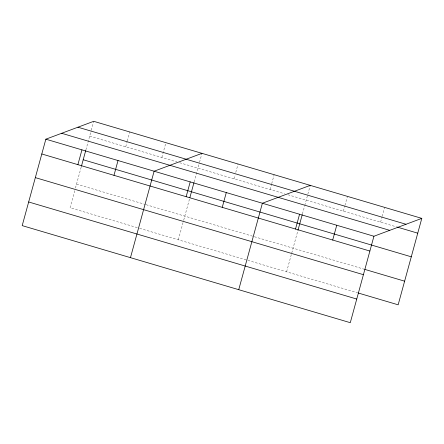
<?xml version="1.0" encoding="UTF-8"?>
<svg xmlns="http://www.w3.org/2000/svg" width="444" height="444" viewBox="0 0 444 444"><rect width="100%" height="100%" fill="white"/><g stroke="black" fill="none" stroke-linecap="round" stroke-linejoin="round"><path stroke-width="0.33" stroke-dasharray="2.22 1.67" d="M74.742 190.676L70.069 207.753L138.966 228.138M75.458 188.051L81.219 166.994M85.897 149.9L91.076 130.958M91.253 130.314L93.717 121.312M125.757 146.781L127.167 141.636M127.339 140.992L129.803 131.985M161.849 157.459L165.895 142.663M178.338 239.788L183.544 220.74M183.727 220.08L189.666 198.363M194.161 181.929L199.345 162.992M199.523 162.349L201.981 153.341M234.027 178.815L235.081 174.953M235.786 172.383L238.073 164.019M270.113 189.494L271.523 184.343M271.7 183.699L274.164 174.697M286.602 271.817L297.752 231.052M302.431 213.958L304.584 206.077M304.767 205.422L310.251 185.37M343.384 211.166L344.794 206.022M344.971 205.378L347.436 196.37M380.569 222.172L381.979 217.022M382.151 216.378L384.615 207.376M89.666 136.108L176.94 161.927M179.565 162.704L284.549 193.762M287.829 194.733L396.503 226.884M76.535 184.11L145.432 204.495M146.087 204.69L253.702 236.524M254.357 236.719L364.119 269.192M139.621 228.333L357.648 292.835"/><path stroke-width="0.67" d="M421.8 218.376L93.717 121.312L45.849 139.183L22.2 225.624L350.283 322.688L373.931 236.247L421.8 218.376L398.151 304.817L358.314 293.029M77.889 164.657L81.94 149.861M81.402 166.334L85.714 150.555M113.98 175.336L118.026 160.534M130.469 257.659L154.118 171.212L201.981 153.341M186.158 196.686L190.204 181.89M189.849 197.708L193.984 182.584M222.244 207.365L226.296 192.568M238.733 289.688L262.382 203.247L310.251 185.37M295.521 229.043L299.567 214.247M297.935 230.397L302.253 214.619M332.7 240.043L336.752 225.247M77.922 127.206L406.005 224.27M397.169 227.078L417.754 233.172M61.644 133.283L389.727 230.347M45.849 139.183L373.931 236.247M83.2 159.751L411.283 256.815M41.803 153.979L369.885 251.043M364.779 269.386L404.617 281.174M35.331 177.622L363.414 274.686M28.666 201.981L356.754 299.045"/></g></svg>
